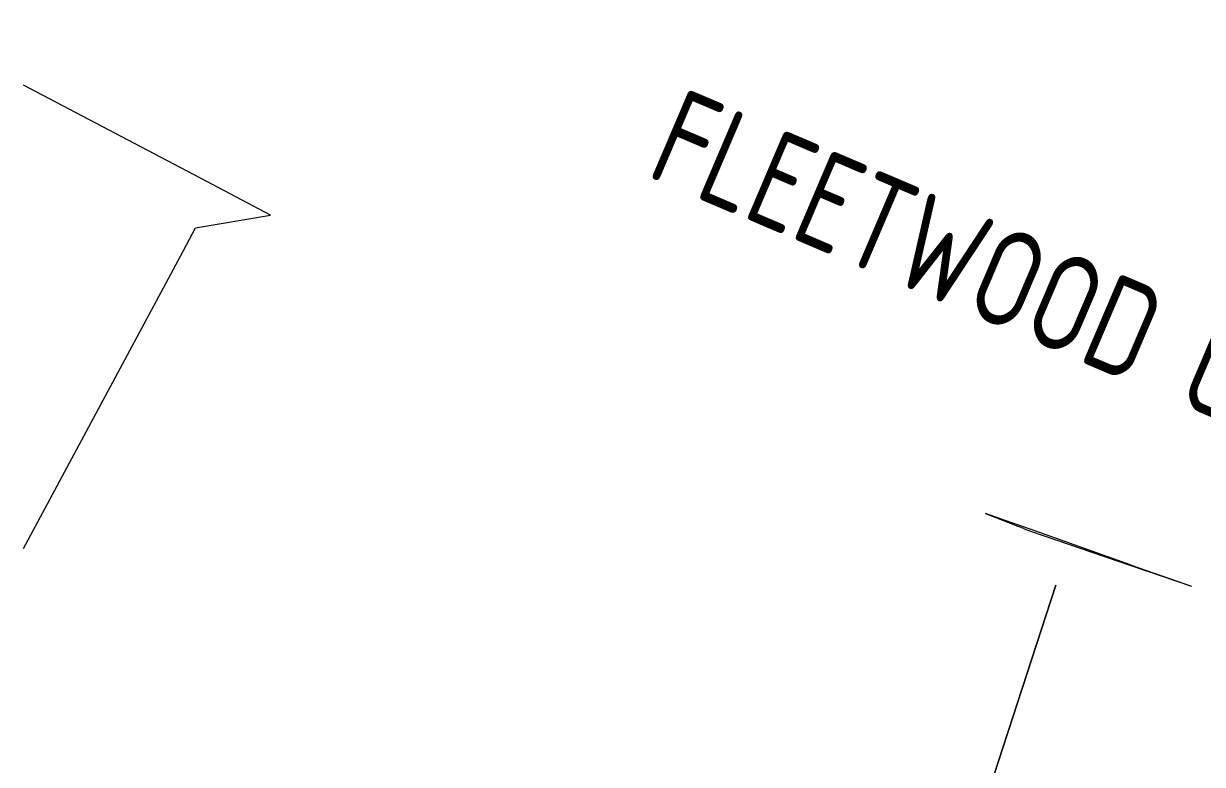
# Model space of a CAD drawing. Header units: millimetres. Extents: x -39027 to 364494, y -35256 to 94895.
# Drawn here: x 164894 to 171016, y 91049 to 94895 of the extents above; entities that cross this region are included whole.
import ezdxf

# ---------------------------------------------------------------- set-up
doc = ezdxf.new("R2010")
doc.units = ezdxf.units.MM
doc.header["$LTSCALE"] = 25
doc.layers.add('C-TOPO', color=251, linetype='Continuous', lineweight=9)
doc.layers.add('G-ANNO-TEXT', color=231, linetype='Continuous', lineweight=5)
doc.styles.add('ISOCPEUR_1', font='isocpeur.ttf', dxfattribs={"width": 0.75, "height": 700})

msp = doc.modelspace()

# ---------------------------------------------------------------- linework, layer by layer
at = {"layer": 'C-TOPO'}
for p, q in [((165845.1, 94074.8), (164894.3, 94575)), ((166177.3, 93900.1), (165845.1, 94074.8)), ((165787.9, 93834.1), (166177.3, 93900.1)), ((165708.8, 93686.7), (165787.9, 93834.1)), ((164894.3, 92170.3), (165708.8, 93686.7)), ((170020.2, 92305.1), (169889.8, 92351.2)), ((169889.8, 92351.2), (170056.4, 92286.4)), ((170125.6, 92267.9), (170020.2, 92305.1)), ((170056.4, 92286.4), (170085.8, 92275)), ((170085.8, 92275), (170088.2, 92274)), ((170088.2, 92274), (170089.4, 92271.9)), ((170089.4, 92271.9), (170123.6, 92260.2)), ((170123.6, 92260.2), (170644.7, 92081.2)), ((170645.9, 92083.9), (170125.6, 92267.9)), ((170644.7, 92081.2), (170958.1, 91973.5)), ((170645.9, 92083.9), (170958.1, 91973.5)), ((169204.7, 88763.8), (170254, 91978.6)), ((170254, 91978.6), (169217, 88802.2))]:
    msp.add_line(p, q, dxfattribs=at)

# ---------------------------------------------------------------- next in the draw order: texts
at = {"layer": 'G-ANNO-TEXT', "color": 7, "lineweight": 25, "insert": (170749.7, 93527), "char_height": 500, "width": 6138, "attachment_point": 2, "rotation": 336.89938, "line_spacing_factor": 1.153846, "style": 'ISOCPEUR_1', "bg_fill": 3, "box_fill_scale": 1.25, "bg_fill_color": 0, "bg_fill_transparency": 0}
msp.add_mtext('FLEETWOOD CRESCENT', dxfattribs=at)

doc.saveas('drawing.dxf')
